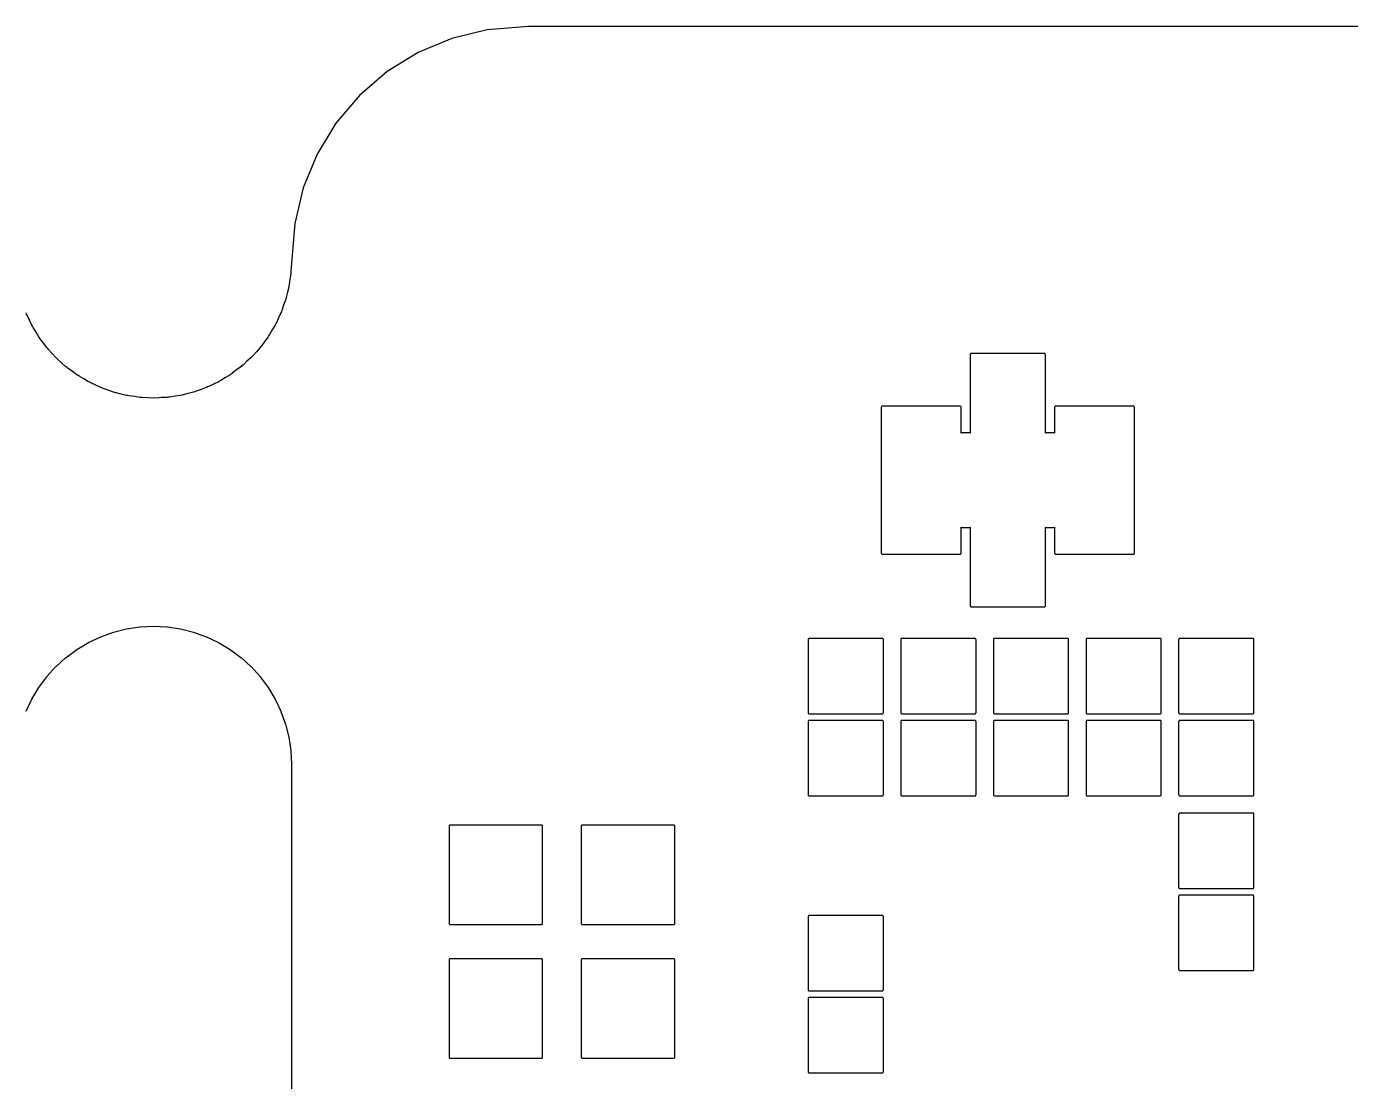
# Model space of a CAD drawing. Header units: inches. Extents: x -0.5 to 10, y -2.4 to 3.9.
# Drawn here: x 3.664 to 4.236, y 2.545 to 3 of the extents above; entities that cross this region are included whole.
import ezdxf

# ---------------------------------------------------------------- set-up
doc = ezdxf.new("R2010")
doc.units = ezdxf.units.IN

msp = doc.modelspace()

# ---------------------------------------------------------------- linework, layer by layer
for points in [[(4.355241, 3.00005), (3.880633, 3.00005), (3.862721, 2.998584), (3.847449, 2.994867), (3.832946, 2.988807), (3.81957, 2.980552), (3.80765, 2.970307), (3.79748, 2.958323), (3.789309, 2.944896), (3.78334, 2.930355), (3.779691, 2.914944), (3.778062, 2.894477), (3.778061, 2.894466), (3.77806, 2.894453), (3.777991, 2.893922), (3.777965, 2.893388), (3.777963, 2.893361), (3.77796, 2.893339), (3.777617, 2.891025), (3.777317, 2.888706), (3.777314, 2.888683), (3.777309, 2.888658), (3.777189, 2.888136), (3.77711, 2.887607), (3.777106, 2.887583), (3.7771, 2.887558), (3.776532, 2.88529), (3.776007, 2.883011), (3.776002, 2.882991), (3.775993, 2.882964), (3.775822, 2.882456), (3.775692, 2.881937), (3.775685, 2.881911), (3.775678, 2.88189), (3.77489, 2.879688), (3.774144, 2.877472), (3.774135, 2.877448), (3.774126, 2.877426), (3.773906, 2.876938), (3.773726, 2.876434), (3.773716, 2.87641), (3.773707, 2.876389), (3.772707, 2.874275), (3.771747, 2.872142), (3.771738, 2.872124), (3.771725, 2.872098), (3.771458, 2.871634), (3.771229, 2.87115), (3.771218, 2.871128), (3.771206, 2.871107), (3.770004, 2.869101), (3.76884, 2.867073), (3.768827, 2.867053), (3.768813, 2.867032), (3.768502, 2.866596), (3.768227, 2.866137), (3.768216, 2.866119), (3.7682, 2.866096), (3.766807, 2.864217), (3.765449, 2.862313), (3.765434, 2.862293), (3.765419, 2.862274), (3.765067, 2.861871), (3.764748, 2.861441), (3.764734, 2.861423), (3.764717, 2.861403), (3.763146, 2.85967), (3.761608, 2.857908), (3.76159, 2.857889), (3.761574, 2.857873), (3.761185, 2.857506), (3.760825, 2.85711), (3.760808, 2.857092), (3.76079, 2.857075), (3.759058, 2.855504), (3.757355, 2.853901), (3.757336, 2.853885), (3.757317, 2.85387), (3.756893, 2.853543), (3.756497, 2.853183), (3.756477, 2.853166), (3.756459, 2.853152), (3.75458, 2.851759), (3.752728, 2.850331), (3.752707, 2.850315), (3.752688, 2.850303), (3.752234, 2.850019), (3.751804, 2.8497), (3.751781, 2.849684), (3.751763, 2.849673), (3.749758, 2.848471), (3.747775, 2.847231), (3.747749, 2.847216), (3.747732, 2.847207), (3.747252, 2.846969), (3.746793, 2.846694), (3.746772, 2.846682), (3.74675, 2.846671), (3.744636, 2.845671), (3.742541, 2.844631), (3.742517, 2.84462), (3.742496, 2.844612), (3.741995, 2.844422), (3.741511, 2.844193), (3.74149, 2.844184), (3.741466, 2.844174), (3.739264, 2.843386), (3.737077, 2.842557), (3.737058, 2.84255), (3.73703, 2.842542), (3.736514, 2.842402), (3.73601, 2.842222), (3.735989, 2.842215), (3.735963, 2.842208), (3.733694, 2.841639), (3.731437, 2.841029), (3.731413, 2.841023), (3.731389, 2.841018), (3.730861, 2.84093), (3.730342, 2.8408), (3.730317, 2.840794), (3.730293, 2.84079), (3.72798, 2.840447), (3.725674, 2.84006), (3.725652, 2.840057), (3.725625, 2.840055), (3.725091, 2.840018), (3.724561, 2.83994), (3.724539, 2.839937), (3.724512, 2.839935), (3.722177, 2.83982), (3.719843, 2.839662), (3.71982, 2.839661), (3.719794, 2.839661), (3.719259, 2.839677), (3.718725, 2.839651), (3.7187, 2.83965), (3.718675, 2.839651), (3.71634, 2.839765), (3.714002, 2.839836), (3.713976, 2.839838), (3.713953, 2.83984), (3.713422, 2.839909), (3.712888, 2.839935), (3.712861, 2.839937), (3.712839, 2.83994), (3.710525, 2.840283), (3.708206, 2.840583), (3.708183, 2.840586), (3.708158, 2.840591), (3.707636, 2.840711), (3.707107, 2.84079), (3.707083, 2.840794), (3.707058, 2.8408), (3.70479, 2.841368), (3.702511, 2.841893), (3.702491, 2.841898), (3.702464, 2.841907), (3.701956, 2.842078), (3.701437, 2.842208), (3.701411, 2.842215), (3.70139, 2.842222), (3.699188, 2.84301), (3.696972, 2.843756), (3.696948, 2.843765), (3.696926, 2.843774), (3.696438, 2.843994), (3.695934, 2.844174), (3.69591, 2.844184), (3.695889, 2.844193), (3.693775, 2.845193), (3.691642, 2.846153), (3.691624, 2.846162), (3.691598, 2.846175), (3.691134, 2.846442), (3.69065, 2.846671), (3.690628, 2.846682), (3.690607, 2.846694), (3.688601, 2.847896), (3.686573, 2.84906), (3.686553, 2.849073), (3.686532, 2.849087), (3.686096, 2.849398), (3.685637, 2.849673), (3.685619, 2.849684), (3.685596, 2.8497), (3.683717, 2.851093), (3.681813, 2.852451), (3.681793, 2.852466), (3.681774, 2.852481), (3.681371, 2.852833), (3.680941, 2.853152), (3.680923, 2.853166), (3.680903, 2.853183), (3.67917, 2.854754), (3.677408, 2.856292), (3.677389, 2.85631), (3.677373, 2.856326), (3.677006, 2.856715), (3.67661, 2.857075), (3.676592, 2.857092), (3.676575, 2.85711), (3.675004, 2.858842), (3.673401, 2.860545), (3.673385, 2.860564), (3.67337, 2.860583), (3.673043, 2.861007), (3.672683, 2.861403), (3.672666, 2.861423), (3.672652, 2.861441), (3.671259, 2.86332), (3.669831, 2.865172), (3.669815, 2.865193), (3.669803, 2.865212), (3.669519, 2.865666), (3.6692, 2.866096), (3.669184, 2.866119), (3.669173, 2.866137), (3.667971, 2.868142), (3.666731, 2.870125), (3.666716, 2.870151), (3.666707, 2.870168), (3.666469, 2.870648), (3.666194, 2.871107), (3.666182, 2.871128), (3.666171, 2.87115), (3.665171, 2.873264), (3.664131, 2.875359), (3.66412, 2.875383), (3.664112, 2.875404), (3.663922, 2.875905), (3.663693, 2.876389)], [(3.663693, 2.704411), (3.666171, 2.70965), (3.666182, 2.709672), (3.666194, 2.709693), (3.669173, 2.714663), (3.669184, 2.714681), (3.6692, 2.714704), (3.672652, 2.719359), (3.672666, 2.719377), (3.672683, 2.719397), (3.676575, 2.72369), (3.676592, 2.723708), (3.67661, 2.723725), (3.680903, 2.727617), (3.680923, 2.727634), (3.680941, 2.727648), (3.685596, 2.7311), (3.685619, 2.731116), (3.685637, 2.731127), (3.690607, 2.734106), (3.690628, 2.734118), (3.69065, 2.734129), (3.695889, 2.736607), (3.69591, 2.736616), (3.695934, 2.736626), (3.70139, 2.738578), (3.701411, 2.738585), (3.701437, 2.738592), (3.707058, 2.74), (3.707083, 2.740006), (3.707107, 2.74001), (3.712839, 2.74086), (3.712861, 2.740863), (3.712888, 2.740865), (3.718675, 2.741149), (3.7187, 2.74115), (3.718725, 2.741149), (3.724512, 2.740865), (3.724539, 2.740863), (3.724561, 2.74086), (3.730293, 2.74001), (3.730317, 2.740006), (3.730342, 2.74), (3.735963, 2.738592), (3.735989, 2.738585), (3.73601, 2.738578), (3.741466, 2.736626), (3.74149, 2.736616), (3.741511, 2.736607), (3.74675, 2.734129), (3.746772, 2.734118), (3.746793, 2.734106), (3.751763, 2.731127), (3.751781, 2.731116), (3.751804, 2.7311), (3.756459, 2.727648), (3.756477, 2.727634), (3.756497, 2.727617), (3.76079, 2.723725), (3.760808, 2.723708), (3.760825, 2.72369), (3.764717, 2.719397), (3.764734, 2.719377), (3.764748, 2.719359), (3.7682, 2.714704), (3.768216, 2.714681), (3.768227, 2.714663), (3.771206, 2.709693), (3.771218, 2.709672), (3.771229, 2.70965), (3.773707, 2.704411), (3.773716, 2.70439), (3.773726, 2.704366), (3.775678, 2.69891), (3.775685, 2.698889), (3.775692, 2.698863), (3.7771, 2.693242), (3.777106, 2.693217), (3.77711, 2.693193), (3.77796, 2.687461), (3.777963, 2.687439), (3.777965, 2.687412), (3.778249, 2.681625), (3.77825, 2.68161), (3.77825, 2.6816), (3.77825, 2.408131)]]:
    msp.add_lwpolyline(points)
for points in [[(4.03295, 2.80415), (4.03295, 2.77275), (4.032951, 2.772725), (4.032956, 2.772676), (4.032965, 2.772628), (4.032979, 2.772581), (4.032998, 2.772536), (4.033021, 2.772493), (4.033049, 2.772452), (4.03308, 2.772414), (4.033114, 2.77238), (4.033152, 2.772349), (4.033193, 2.772321), (4.033236, 2.772298), (4.033281, 2.772279), (4.033328, 2.772265), (4.033376, 2.772256), (4.033425, 2.772251), (4.03345, 2.77225), (4.06695, 2.77225), (4.066975, 2.772251), (4.067024, 2.772256), (4.067072, 2.772265), (4.067119, 2.772279), (4.067164, 2.772298), (4.067207, 2.772321), (4.067248, 2.772349), (4.067286, 2.77238), (4.06732, 2.772414), (4.067351, 2.772452), (4.067379, 2.772493), (4.067402, 2.772536), (4.067421, 2.772581), (4.067435, 2.772628), (4.067444, 2.772676), (4.067449, 2.772725), (4.06745, 2.77275), (4.06745, 2.783867), (4.067486, 2.783848), (4.067531, 2.783829), (4.067578, 2.783815), (4.067626, 2.783806), (4.067675, 2.783801), (4.067675, 2.783801), (4.0677, 2.7838), (4.071417, 2.7838), (4.071398, 2.783764), (4.071379, 2.783719), (4.071365, 2.783672), (4.071356, 2.783624), (4.071351, 2.783575), (4.07135, 2.78355), (4.07135, 2.75005), (4.071351, 2.750025), (4.071356, 2.749976), (4.071365, 2.749928), (4.071379, 2.749881), (4.071398, 2.749836), (4.071421, 2.749793), (4.071449, 2.749752), (4.07148, 2.749714), (4.071514, 2.74968), (4.071552, 2.749649), (4.071593, 2.749621), (4.071636, 2.749598), (4.071681, 2.749579), (4.071728, 2.749565), (4.071776, 2.749556), (4.071825, 2.749551), (4.071825, 2.749551), (4.07185, 2.74955), (4.08755, 2.74955), (4.087575, 2.749551), (4.0876, 2.749553), (4.087625, 2.749551), (4.087625, 2.749551), (4.08765, 2.74955), (4.10335, 2.74955), (4.103375, 2.749551), (4.103424, 2.749556), (4.103472, 2.749565), (4.103519, 2.749579), (4.103564, 2.749598), (4.103607, 2.749621), (4.103648, 2.749649), (4.103686, 2.74968), (4.10372, 2.749714), (4.103751, 2.749752), (4.103779, 2.749793), (4.103802, 2.749836), (4.103821, 2.749881), (4.103835, 2.749928), (4.103844, 2.749976), (4.103849, 2.750025), (4.10385, 2.75005), (4.10385, 2.78355), (4.103849, 2.783575), (4.103844, 2.783624), (4.103835, 2.783672), (4.103821, 2.783719), (4.103802, 2.783764), (4.103783, 2.7838), (4.1075, 2.7838), (4.107525, 2.783801), (4.107574, 2.783806), (4.107622, 2.783815), (4.107669, 2.783829), (4.107714, 2.783848), (4.10775, 2.783867), (4.10775, 2.77275), (4.107751, 2.772725), (4.107756, 2.772676), (4.107765, 2.772628), (4.107779, 2.772581), (4.107798, 2.772536), (4.107821, 2.772493), (4.107849, 2.772452), (4.10788, 2.772414), (4.107914, 2.77238), (4.107952, 2.772349), (4.107993, 2.772321), (4.108036, 2.772298), (4.108081, 2.772279), (4.108128, 2.772265), (4.108176, 2.772256), (4.108225, 2.772251), (4.10825, 2.77225), (4.14175, 2.77225), (4.141775, 2.772251), (4.141824, 2.772256), (4.141872, 2.772265), (4.141919, 2.772279), (4.141964, 2.772298), (4.142007, 2.772321), (4.142048, 2.772349), (4.142086, 2.77238), (4.14212, 2.772414), (4.142151, 2.772452), (4.142179, 2.772493), (4.142202, 2.772536), (4.142221, 2.772581), (4.142235, 2.772628), (4.142244, 2.772676), (4.142249, 2.772725), (4.14225, 2.77275), (4.14225, 2.80415), (4.142249, 2.804175), (4.142247, 2.8042), (4.142249, 2.804225), (4.14225, 2.80425), (4.14225, 2.83565), (4.142249, 2.835675), (4.142244, 2.835724), (4.142235, 2.835772), (4.142221, 2.835819), (4.142202, 2.835864), (4.142179, 2.835907), (4.142151, 2.835948), (4.14212, 2.835986), (4.142086, 2.83602), (4.142048, 2.836051), (4.142007, 2.836079), (4.141964, 2.836102), (4.141919, 2.836121), (4.141872, 2.836135), (4.141824, 2.836144), (4.141775, 2.836149), (4.14175, 2.83615), (4.10825, 2.83615), (4.108225, 2.836149), (4.108176, 2.836144), (4.108128, 2.836135), (4.108081, 2.836121), (4.108036, 2.836102), (4.107993, 2.836079), (4.107952, 2.836051), (4.107914, 2.83602), (4.10788, 2.835986), (4.107849, 2.835948), (4.107821, 2.835907), (4.107798, 2.835864), (4.107779, 2.835819), (4.107765, 2.835772), (4.107756, 2.835724), (4.107751, 2.835675), (4.10775, 2.83565), (4.10775, 2.824533), (4.107714, 2.824552), (4.107669, 2.824571), (4.107622, 2.824585), (4.107574, 2.824594), (4.107525, 2.824599), (4.1075, 2.8246), (4.103783, 2.8246), (4.103802, 2.824636), (4.103821, 2.824681), (4.103835, 2.824728), (4.103844, 2.824776), (4.103849, 2.824825), (4.10385, 2.82485), (4.10385, 2.85835), (4.103849, 2.858375), (4.103844, 2.858424), (4.103835, 2.858472), (4.103821, 2.858519), (4.103802, 2.858564), (4.103779, 2.858607), (4.103751, 2.858648), (4.10372, 2.858686), (4.103686, 2.85872), (4.103648, 2.858751), (4.103607, 2.858779), (4.103564, 2.858802), (4.103519, 2.858821), (4.103472, 2.858835), (4.103424, 2.858844), (4.103375, 2.858849), (4.10335, 2.85885), (4.08765, 2.85885), (4.087625, 2.858849), (4.0876, 2.858847), (4.087575, 2.858849), (4.08755, 2.85885), (4.07185, 2.85885), (4.071825, 2.858849), (4.071776, 2.858844), (4.071728, 2.858835), (4.071681, 2.858821), (4.071636, 2.858802), (4.071593, 2.858779), (4.071552, 2.858751), (4.071514, 2.85872), (4.07148, 2.858686), (4.071449, 2.858648), (4.071421, 2.858607), (4.071398, 2.858564), (4.071379, 2.858519), (4.071365, 2.858472), (4.071356, 2.858424), (4.071351, 2.858375), (4.07135, 2.85835), (4.07135, 2.82485), (4.071351, 2.824825), (4.071356, 2.824776), (4.071365, 2.824728), (4.071379, 2.824681), (4.071398, 2.824636), (4.071417, 2.8246), (4.0677, 2.8246), (4.067675, 2.824599), (4.067626, 2.824594), (4.067578, 2.824585), (4.067531, 2.824571), (4.067486, 2.824552), (4.06745, 2.824533), (4.06745, 2.83565), (4.067449, 2.835675), (4.067444, 2.835724), (4.067435, 2.835772), (4.067421, 2.835819), (4.067402, 2.835864), (4.067379, 2.835907), (4.067351, 2.835948), (4.06732, 2.835986), (4.067286, 2.83602), (4.067248, 2.836051), (4.067207, 2.836079), (4.067164, 2.836102), (4.067119, 2.836121), (4.067072, 2.836135), (4.067024, 2.836144), (4.066975, 2.836149), (4.06695, 2.83615), (4.03345, 2.83615), (4.033425, 2.836149), (4.033376, 2.836144), (4.033328, 2.836135), (4.033281, 2.836121), (4.033236, 2.836102), (4.033193, 2.836079), (4.033152, 2.836051), (4.033114, 2.83602), (4.03308, 2.835986), (4.033049, 2.835948), (4.033021, 2.835907), (4.032998, 2.835864), (4.032979, 2.835819), (4.032965, 2.835772), (4.032956, 2.835724), (4.032951, 2.835675), (4.03295, 2.83565), (4.03295, 2.80425), (4.032951, 2.804225), (4.032953, 2.8042), (4.032951, 2.804175)], [(4.001825, 2.703351), (4.001825, 2.703351), (4.00185, 2.70335), (4.03335, 2.70335), (4.033375, 2.703351), (4.033424, 2.703356), (4.033472, 2.703365), (4.033519, 2.703379), (4.033564, 2.703398), (4.033607, 2.703421), (4.033648, 2.703449), (4.033686, 2.70348), (4.03372, 2.703514), (4.033751, 2.703552), (4.033779, 2.703593), (4.033802, 2.703636), (4.033821, 2.703681), (4.033835, 2.703728), (4.033844, 2.703776), (4.033849, 2.703825), (4.03385, 2.70385), (4.03385, 2.73535), (4.033849, 2.735375), (4.033844, 2.735424), (4.033835, 2.735472), (4.033821, 2.735519), (4.033802, 2.735564), (4.033779, 2.735607), (4.033751, 2.735648), (4.03372, 2.735686), (4.033686, 2.73572), (4.033648, 2.735751), (4.033607, 2.735779), (4.033564, 2.735802), (4.033519, 2.735821), (4.033472, 2.735835), (4.033424, 2.735844), (4.033375, 2.735849), (4.03335, 2.73585), (4.00185, 2.73585), (4.001825, 2.735849), (4.001776, 2.735844), (4.001728, 2.735835), (4.001681, 2.735821), (4.001636, 2.735802), (4.001593, 2.735779), (4.001552, 2.735751), (4.001514, 2.73572), (4.00148, 2.735686), (4.001449, 2.735648), (4.001421, 2.735607), (4.001398, 2.735564), (4.001379, 2.735519), (4.001365, 2.735472), (4.001356, 2.735424), (4.001351, 2.735375), (4.00135, 2.73535), (4.00135, 2.70385), (4.001351, 2.703825), (4.001356, 2.703776), (4.001365, 2.703728), (4.001379, 2.703681), (4.001398, 2.703636), (4.001421, 2.703593), (4.001449, 2.703552), (4.00148, 2.703514), (4.001514, 2.70348), (4.001552, 2.703449), (4.001593, 2.703421), (4.001636, 2.703398), (4.001681, 2.703379), (4.001728, 2.703365), (4.001776, 2.703356)], [(4.041825, 2.703351), (4.041825, 2.703351), (4.04185, 2.70335), (4.07335, 2.70335), (4.073375, 2.703351), (4.073424, 2.703356), (4.073472, 2.703365), (4.073519, 2.703379), (4.073564, 2.703398), (4.073607, 2.703421), (4.073648, 2.703449), (4.073686, 2.70348), (4.07372, 2.703514), (4.073751, 2.703552), (4.073779, 2.703593), (4.073802, 2.703636), (4.073821, 2.703681), (4.073835, 2.703728), (4.073844, 2.703776), (4.073849, 2.703825), (4.07385, 2.70385), (4.07385, 2.73535), (4.073849, 2.735375), (4.073844, 2.735424), (4.073835, 2.735472), (4.073821, 2.735519), (4.073802, 2.735564), (4.073779, 2.735607), (4.073751, 2.735648), (4.07372, 2.735686), (4.073686, 2.73572), (4.073648, 2.735751), (4.073607, 2.735779), (4.073564, 2.735802), (4.073519, 2.735821), (4.073472, 2.735835), (4.073424, 2.735844), (4.073375, 2.735849), (4.07335, 2.73585), (4.04185, 2.73585), (4.041825, 2.735849), (4.041776, 2.735844), (4.041728, 2.735835), (4.041681, 2.735821), (4.041636, 2.735802), (4.041593, 2.735779), (4.041552, 2.735751), (4.041514, 2.73572), (4.04148, 2.735686), (4.041449, 2.735648), (4.041421, 2.735607), (4.041398, 2.735564), (4.041379, 2.735519), (4.041365, 2.735472), (4.041356, 2.735424), (4.041351, 2.735375), (4.04135, 2.73535), (4.04135, 2.70385), (4.041351, 2.703825), (4.041356, 2.703776), (4.041365, 2.703728), (4.041379, 2.703681), (4.041398, 2.703636), (4.041421, 2.703593), (4.041449, 2.703552), (4.04148, 2.703514), (4.041514, 2.70348), (4.041552, 2.703449), (4.041593, 2.703421), (4.041636, 2.703398), (4.041681, 2.703379), (4.041728, 2.703365), (4.041776, 2.703356)], [(4.081825, 2.703351), (4.081825, 2.703351), (4.08185, 2.70335), (4.11335, 2.70335), (4.113375, 2.703351), (4.113424, 2.703356), (4.113472, 2.703365), (4.113519, 2.703379), (4.113564, 2.703398), (4.113607, 2.703421), (4.113648, 2.703449), (4.113686, 2.70348), (4.11372, 2.703514), (4.113751, 2.703552), (4.113779, 2.703593), (4.113802, 2.703636), (4.113821, 2.703681), (4.113835, 2.703728), (4.113844, 2.703776), (4.113849, 2.703825), (4.11385, 2.70385), (4.11385, 2.73535), (4.113849, 2.735375), (4.113844, 2.735424), (4.113835, 2.735472), (4.113821, 2.735519), (4.113802, 2.735564), (4.113779, 2.735607), (4.113751, 2.735648), (4.11372, 2.735686), (4.113686, 2.73572), (4.113648, 2.735751), (4.113607, 2.735779), (4.113564, 2.735802), (4.113519, 2.735821), (4.113472, 2.735835), (4.113424, 2.735844), (4.113375, 2.735849), (4.11335, 2.73585), (4.08185, 2.73585), (4.081825, 2.735849), (4.081776, 2.735844), (4.081728, 2.735835), (4.081681, 2.735821), (4.081636, 2.735802), (4.081593, 2.735779), (4.081552, 2.735751), (4.081514, 2.73572), (4.08148, 2.735686), (4.081449, 2.735648), (4.081421, 2.735607), (4.081398, 2.735564), (4.081379, 2.735519), (4.081365, 2.735472), (4.081356, 2.735424), (4.081351, 2.735375), (4.08135, 2.73535), (4.08135, 2.70385), (4.081351, 2.703825), (4.081356, 2.703776), (4.081365, 2.703728), (4.081379, 2.703681), (4.081398, 2.703636), (4.081421, 2.703593), (4.081449, 2.703552), (4.08148, 2.703514), (4.081514, 2.70348), (4.081552, 2.703449), (4.081593, 2.703421), (4.081636, 2.703398), (4.081681, 2.703379), (4.081728, 2.703365), (4.081776, 2.703356)], [(4.121825, 2.703351), (4.121825, 2.703351), (4.12185, 2.70335), (4.15335, 2.70335), (4.153375, 2.703351), (4.153424, 2.703356), (4.153472, 2.703365), (4.153519, 2.703379), (4.153564, 2.703398), (4.153607, 2.703421), (4.153648, 2.703449), (4.153686, 2.70348), (4.15372, 2.703514), (4.153751, 2.703552), (4.153779, 2.703593), (4.153802, 2.703636), (4.153821, 2.703681), (4.153835, 2.703728), (4.153844, 2.703776), (4.153849, 2.703825), (4.15385, 2.70385), (4.15385, 2.73535), (4.153849, 2.735375), (4.153844, 2.735424), (4.153835, 2.735472), (4.153821, 2.735519), (4.153802, 2.735564), (4.153779, 2.735607), (4.153751, 2.735648), (4.15372, 2.735686), (4.153686, 2.73572), (4.153648, 2.735751), (4.153607, 2.735779), (4.153564, 2.735802), (4.153519, 2.735821), (4.153472, 2.735835), (4.153424, 2.735844), (4.153375, 2.735849), (4.15335, 2.73585), (4.12185, 2.73585), (4.121825, 2.735849), (4.121776, 2.735844), (4.121728, 2.735835), (4.121681, 2.735821), (4.121636, 2.735802), (4.121593, 2.735779), (4.121552, 2.735751), (4.121514, 2.73572), (4.12148, 2.735686), (4.121449, 2.735648), (4.121421, 2.735607), (4.121398, 2.735564), (4.121379, 2.735519), (4.121365, 2.735472), (4.121356, 2.735424), (4.121351, 2.735375), (4.12135, 2.73535), (4.12135, 2.70385), (4.121351, 2.703825), (4.121356, 2.703776), (4.121365, 2.703728), (4.121379, 2.703681), (4.121398, 2.703636), (4.121421, 2.703593), (4.121449, 2.703552), (4.12148, 2.703514), (4.121514, 2.70348), (4.121552, 2.703449), (4.121593, 2.703421), (4.121636, 2.703398), (4.121681, 2.703379), (4.121728, 2.703365), (4.121776, 2.703356)], [(4.161825, 2.703351), (4.161825, 2.703351), (4.16185, 2.70335), (4.19335, 2.70335), (4.193375, 2.703351), (4.193424, 2.703356), (4.193472, 2.703365), (4.193519, 2.703379), (4.193564, 2.703398), (4.193607, 2.703421), (4.193648, 2.703449), (4.193686, 2.70348), (4.19372, 2.703514), (4.193751, 2.703552), (4.193779, 2.703593), (4.193802, 2.703636), (4.193821, 2.703681), (4.193835, 2.703728), (4.193844, 2.703776), (4.193849, 2.703825), (4.19385, 2.70385), (4.19385, 2.73535), (4.193849, 2.735375), (4.193844, 2.735424), (4.193835, 2.735472), (4.193821, 2.735519), (4.193802, 2.735564), (4.193779, 2.735607), (4.193751, 2.735648), (4.19372, 2.735686), (4.193686, 2.73572), (4.193648, 2.735751), (4.193607, 2.735779), (4.193564, 2.735802), (4.193519, 2.735821), (4.193472, 2.735835), (4.193424, 2.735844), (4.193375, 2.735849), (4.19335, 2.73585), (4.16185, 2.73585), (4.161825, 2.735849), (4.161776, 2.735844), (4.161728, 2.735835), (4.161681, 2.735821), (4.161636, 2.735802), (4.161593, 2.735779), (4.161552, 2.735751), (4.161514, 2.73572), (4.16148, 2.735686), (4.161449, 2.735648), (4.161421, 2.735607), (4.161398, 2.735564), (4.161379, 2.735519), (4.161365, 2.735472), (4.161356, 2.735424), (4.161351, 2.735375), (4.16135, 2.73535), (4.16135, 2.70385), (4.161351, 2.703825), (4.161356, 2.703776), (4.161365, 2.703728), (4.161379, 2.703681), (4.161398, 2.703636), (4.161421, 2.703593), (4.161449, 2.703552), (4.16148, 2.703514), (4.161514, 2.70348), (4.161552, 2.703449), (4.161593, 2.703421), (4.161636, 2.703398), (4.161681, 2.703379), (4.161728, 2.703365), (4.161776, 2.703356)], [(4.001825, 2.667951), (4.001825, 2.667951), (4.00185, 2.66795), (4.03335, 2.66795), (4.033375, 2.667951), (4.033424, 2.667956), (4.033472, 2.667965), (4.033519, 2.667979), (4.033564, 2.667998), (4.033607, 2.668021), (4.033648, 2.668049), (4.033686, 2.66808), (4.03372, 2.668114), (4.033751, 2.668152), (4.033779, 2.668193), (4.033802, 2.668236), (4.033821, 2.668281), (4.033835, 2.668328), (4.033844, 2.668376), (4.033849, 2.668425), (4.03385, 2.66845), (4.03385, 2.69995), (4.033849, 2.699975), (4.033844, 2.700024), (4.033835, 2.700072), (4.033821, 2.700119), (4.033802, 2.700164), (4.033779, 2.700207), (4.033751, 2.700248), (4.03372, 2.700286), (4.033686, 2.70032), (4.033648, 2.700351), (4.033607, 2.700379), (4.033564, 2.700402), (4.033519, 2.700421), (4.033472, 2.700435), (4.033424, 2.700444), (4.033375, 2.700449), (4.03335, 2.70045), (4.00185, 2.70045), (4.001825, 2.700449), (4.001776, 2.700444), (4.001728, 2.700435), (4.001681, 2.700421), (4.001636, 2.700402), (4.001593, 2.700379), (4.001552, 2.700351), (4.001514, 2.70032), (4.00148, 2.700286), (4.001449, 2.700248), (4.001421, 2.700207), (4.001398, 2.700164), (4.001379, 2.700119), (4.001365, 2.700072), (4.001356, 2.700024), (4.001351, 2.699975), (4.00135, 2.69995), (4.00135, 2.66845), (4.001351, 2.668425), (4.001356, 2.668376), (4.001365, 2.668328), (4.001379, 2.668281), (4.001398, 2.668236), (4.001421, 2.668193), (4.001449, 2.668152), (4.00148, 2.668114), (4.001514, 2.66808), (4.001552, 2.668049), (4.001593, 2.668021), (4.001636, 2.667998), (4.001681, 2.667979), (4.001728, 2.667965), (4.001776, 2.667956)], [(4.041825, 2.667951), (4.041825, 2.667951), (4.04185, 2.66795), (4.07335, 2.66795), (4.073375, 2.667951), (4.073424, 2.667956), (4.073472, 2.667965), (4.073519, 2.667979), (4.073564, 2.667998), (4.073607, 2.668021), (4.073648, 2.668049), (4.073686, 2.66808), (4.07372, 2.668114), (4.073751, 2.668152), (4.073779, 2.668193), (4.073802, 2.668236), (4.073821, 2.668281), (4.073835, 2.668328), (4.073844, 2.668376), (4.073849, 2.668425), (4.07385, 2.66845), (4.07385, 2.69995), (4.073849, 2.699975), (4.073844, 2.700024), (4.073835, 2.700072), (4.073821, 2.700119), (4.073802, 2.700164), (4.073779, 2.700207), (4.073751, 2.700248), (4.07372, 2.700286), (4.073686, 2.70032), (4.073648, 2.700351), (4.073607, 2.700379), (4.073564, 2.700402), (4.073519, 2.700421), (4.073472, 2.700435), (4.073424, 2.700444), (4.073375, 2.700449), (4.07335, 2.70045), (4.04185, 2.70045), (4.041825, 2.700449), (4.041776, 2.700444), (4.041728, 2.700435), (4.041681, 2.700421), (4.041636, 2.700402), (4.041593, 2.700379), (4.041552, 2.700351), (4.041514, 2.70032), (4.04148, 2.700286), (4.041449, 2.700248), (4.041421, 2.700207), (4.041398, 2.700164), (4.041379, 2.700119), (4.041365, 2.700072), (4.041356, 2.700024), (4.041351, 2.699975), (4.04135, 2.69995), (4.04135, 2.66845), (4.041351, 2.668425), (4.041356, 2.668376), (4.041365, 2.668328), (4.041379, 2.668281), (4.041398, 2.668236), (4.041421, 2.668193), (4.041449, 2.668152), (4.04148, 2.668114), (4.041514, 2.66808), (4.041552, 2.668049), (4.041593, 2.668021), (4.041636, 2.667998), (4.041681, 2.667979), (4.041728, 2.667965), (4.041776, 2.667956)], [(4.081825, 2.667951), (4.081825, 2.667951), (4.08185, 2.66795), (4.11335, 2.66795), (4.113375, 2.667951), (4.113424, 2.667956), (4.113472, 2.667965), (4.113519, 2.667979), (4.113564, 2.667998), (4.113607, 2.668021), (4.113648, 2.668049), (4.113686, 2.66808), (4.11372, 2.668114), (4.113751, 2.668152), (4.113779, 2.668193), (4.113802, 2.668236), (4.113821, 2.668281), (4.113835, 2.668328), (4.113844, 2.668376), (4.113849, 2.668425), (4.11385, 2.66845), (4.11385, 2.69995), (4.113849, 2.699975), (4.113844, 2.700024), (4.113835, 2.700072), (4.113821, 2.700119), (4.113802, 2.700164), (4.113779, 2.700207), (4.113751, 2.700248), (4.11372, 2.700286), (4.113686, 2.70032), (4.113648, 2.700351), (4.113607, 2.700379), (4.113564, 2.700402), (4.113519, 2.700421), (4.113472, 2.700435), (4.113424, 2.700444), (4.113375, 2.700449), (4.11335, 2.70045), (4.08185, 2.70045), (4.081825, 2.700449), (4.081776, 2.700444), (4.081728, 2.700435), (4.081681, 2.700421), (4.081636, 2.700402), (4.081593, 2.700379), (4.081552, 2.700351), (4.081514, 2.70032), (4.08148, 2.700286), (4.081449, 2.700248), (4.081421, 2.700207), (4.081398, 2.700164), (4.081379, 2.700119), (4.081365, 2.700072), (4.081356, 2.700024), (4.081351, 2.699975), (4.08135, 2.69995), (4.08135, 2.66845), (4.081351, 2.668425), (4.081356, 2.668376), (4.081365, 2.668328), (4.081379, 2.668281), (4.081398, 2.668236), (4.081421, 2.668193), (4.081449, 2.668152), (4.08148, 2.668114), (4.081514, 2.66808), (4.081552, 2.668049), (4.081593, 2.668021), (4.081636, 2.667998), (4.081681, 2.667979), (4.081728, 2.667965), (4.081776, 2.667956)], [(4.121825, 2.667951), (4.121825, 2.667951), (4.12185, 2.66795), (4.15335, 2.66795), (4.153375, 2.667951), (4.153424, 2.667956), (4.153472, 2.667965), (4.153519, 2.667979), (4.153564, 2.667998), (4.153607, 2.668021), (4.153648, 2.668049), (4.153686, 2.66808), (4.15372, 2.668114), (4.153751, 2.668152), (4.153779, 2.668193), (4.153802, 2.668236), (4.153821, 2.668281), (4.153835, 2.668328), (4.153844, 2.668376), (4.153849, 2.668425), (4.15385, 2.66845), (4.15385, 2.69995), (4.153849, 2.699975), (4.153844, 2.700024), (4.153835, 2.700072), (4.153821, 2.700119), (4.153802, 2.700164), (4.153779, 2.700207), (4.153751, 2.700248), (4.15372, 2.700286), (4.153686, 2.70032), (4.153648, 2.700351), (4.153607, 2.700379), (4.153564, 2.700402), (4.153519, 2.700421), (4.153472, 2.700435), (4.153424, 2.700444), (4.153375, 2.700449), (4.15335, 2.70045), (4.12185, 2.70045), (4.121825, 2.700449), (4.121776, 2.700444), (4.121728, 2.700435), (4.121681, 2.700421), (4.121636, 2.700402), (4.121593, 2.700379), (4.121552, 2.700351), (4.121514, 2.70032), (4.12148, 2.700286), (4.121449, 2.700248), (4.121421, 2.700207), (4.121398, 2.700164), (4.121379, 2.700119), (4.121365, 2.700072), (4.121356, 2.700024), (4.121351, 2.699975), (4.12135, 2.69995), (4.12135, 2.66845), (4.121351, 2.668425), (4.121356, 2.668376), (4.121365, 2.668328), (4.121379, 2.668281), (4.121398, 2.668236), (4.121421, 2.668193), (4.121449, 2.668152), (4.12148, 2.668114), (4.121514, 2.66808), (4.121552, 2.668049), (4.121593, 2.668021), (4.121636, 2.667998), (4.121681, 2.667979), (4.121728, 2.667965), (4.121776, 2.667956)], [(4.161825, 2.667951), (4.161825, 2.667951), (4.16185, 2.66795), (4.19335, 2.66795), (4.193375, 2.667951), (4.193424, 2.667956), (4.193472, 2.667965), (4.193519, 2.667979), (4.193564, 2.667998), (4.193607, 2.668021), (4.193648, 2.668049), (4.193686, 2.66808), (4.19372, 2.668114), (4.193751, 2.668152), (4.193779, 2.668193), (4.193802, 2.668236), (4.193821, 2.668281), (4.193835, 2.668328), (4.193844, 2.668376), (4.193849, 2.668425), (4.19385, 2.66845), (4.19385, 2.69995), (4.193849, 2.699975), (4.193844, 2.700024), (4.193835, 2.700072), (4.193821, 2.700119), (4.193802, 2.700164), (4.193779, 2.700207), (4.193751, 2.700248), (4.19372, 2.700286), (4.193686, 2.70032), (4.193648, 2.700351), (4.193607, 2.700379), (4.193564, 2.700402), (4.193519, 2.700421), (4.193472, 2.700435), (4.193424, 2.700444), (4.193375, 2.700449), (4.19335, 2.70045), (4.16185, 2.70045), (4.161825, 2.700449), (4.161776, 2.700444), (4.161728, 2.700435), (4.161681, 2.700421), (4.161636, 2.700402), (4.161593, 2.700379), (4.161552, 2.700351), (4.161514, 2.70032), (4.16148, 2.700286), (4.161449, 2.700248), (4.161421, 2.700207), (4.161398, 2.700164), (4.161379, 2.700119), (4.161365, 2.700072), (4.161356, 2.700024), (4.161351, 2.699975), (4.16135, 2.69995), (4.16135, 2.66845), (4.161351, 2.668425), (4.161356, 2.668376), (4.161365, 2.668328), (4.161379, 2.668281), (4.161398, 2.668236), (4.161421, 2.668193), (4.161449, 2.668152), (4.16148, 2.668114), (4.161514, 2.66808), (4.161552, 2.668049), (4.161593, 2.668021), (4.161636, 2.667998), (4.161681, 2.667979), (4.161728, 2.667965), (4.161776, 2.667956)], [(4.161825, 2.627951), (4.161825, 2.627951), (4.16185, 2.62795), (4.19335, 2.62795), (4.193375, 2.627951), (4.193424, 2.627956), (4.193472, 2.627965), (4.193519, 2.627979), (4.193564, 2.627998), (4.193607, 2.628021), (4.193648, 2.628049), (4.193686, 2.62808), (4.19372, 2.628114), (4.193751, 2.628152), (4.193779, 2.628193), (4.193802, 2.628236), (4.193821, 2.628281), (4.193835, 2.628328), (4.193844, 2.628376), (4.193849, 2.628425), (4.19385, 2.62845), (4.19385, 2.65995), (4.193849, 2.659975), (4.193844, 2.660024), (4.193835, 2.660072), (4.193821, 2.660119), (4.193802, 2.660164), (4.193779, 2.660207), (4.193751, 2.660248), (4.19372, 2.660286), (4.193686, 2.66032), (4.193648, 2.660351), (4.193607, 2.660379), (4.193564, 2.660402), (4.193519, 2.660421), (4.193472, 2.660435), (4.193424, 2.660444), (4.193375, 2.660449), (4.19335, 2.66045), (4.16185, 2.66045), (4.161825, 2.660449), (4.161776, 2.660444), (4.161728, 2.660435), (4.161681, 2.660421), (4.161636, 2.660402), (4.161593, 2.660379), (4.161552, 2.660351), (4.161514, 2.66032), (4.16148, 2.660286), (4.161449, 2.660248), (4.161421, 2.660207), (4.161398, 2.660164), (4.161379, 2.660119), (4.161365, 2.660072), (4.161356, 2.660024), (4.161351, 2.659975), (4.16135, 2.65995), (4.16135, 2.62845), (4.161351, 2.628425), (4.161356, 2.628376), (4.161365, 2.628328), (4.161379, 2.628281), (4.161398, 2.628236), (4.161421, 2.628193), (4.161449, 2.628152), (4.16148, 2.628114), (4.161514, 2.62808), (4.161552, 2.628049), (4.161593, 2.628021), (4.161636, 2.627998), (4.161681, 2.627979), (4.161728, 2.627965), (4.161776, 2.627956)], [(3.846775, 2.612351), (3.846775, 2.612351), (3.8468, 2.61235), (3.8862, 2.61235), (3.886225, 2.612351), (3.886274, 2.612356), (3.886322, 2.612365), (3.886369, 2.612379), (3.886414, 2.612398), (3.886457, 2.612421), (3.886498, 2.612449), (3.886536, 2.61248), (3.88657, 2.612514), (3.886601, 2.612552), (3.886629, 2.612593), (3.886652, 2.612636), (3.886671, 2.612681), (3.886685, 2.612728), (3.886694, 2.612776), (3.886699, 2.612825), (3.8867, 2.61285), (3.8867, 2.65475), (3.886699, 2.654775), (3.886694, 2.654824), (3.886685, 2.654872), (3.886671, 2.654919), (3.886652, 2.654964), (3.886629, 2.655007), (3.886601, 2.655048), (3.88657, 2.655086), (3.886536, 2.65512), (3.886498, 2.655151), (3.886457, 2.655179), (3.886414, 2.655202), (3.886369, 2.655221), (3.886322, 2.655235), (3.886274, 2.655244), (3.886225, 2.655249), (3.8862, 2.65525), (3.8468, 2.65525), (3.846775, 2.655249), (3.846726, 2.655244), (3.846678, 2.655235), (3.846631, 2.655221), (3.846586, 2.655202), (3.846543, 2.655179), (3.846502, 2.655151), (3.846464, 2.65512), (3.84643, 2.655086), (3.846399, 2.655048), (3.846371, 2.655007), (3.846348, 2.654964), (3.846329, 2.654919), (3.846315, 2.654872), (3.846306, 2.654824), (3.846301, 2.654775), (3.8463, 2.65475), (3.8463, 2.61285), (3.846301, 2.612825), (3.846306, 2.612776), (3.846315, 2.612728), (3.846329, 2.612681), (3.846348, 2.612636), (3.846371, 2.612593), (3.846399, 2.612552), (3.84643, 2.612514), (3.846464, 2.61248), (3.846502, 2.612449), (3.846543, 2.612421), (3.846586, 2.612398), (3.846631, 2.612379), (3.846678, 2.612365), (3.846726, 2.612356)], [(3.903875, 2.612351), (3.903875, 2.612351), (3.9039, 2.61235), (3.9433, 2.61235), (3.943325, 2.612351), (3.943374, 2.612356), (3.943422, 2.612365), (3.943469, 2.612379), (3.943514, 2.612398), (3.943557, 2.612421), (3.943598, 2.612449), (3.943636, 2.61248), (3.94367, 2.612514), (3.943701, 2.612552), (3.943729, 2.612593), (3.943752, 2.612636), (3.943771, 2.612681), (3.943785, 2.612728), (3.943794, 2.612776), (3.943799, 2.612825), (3.9438, 2.61285), (3.9438, 2.65475), (3.943799, 2.654775), (3.943794, 2.654824), (3.943785, 2.654872), (3.943771, 2.654919), (3.943752, 2.654964), (3.943729, 2.655007), (3.943701, 2.655048), (3.94367, 2.655086), (3.943636, 2.65512), (3.943598, 2.655151), (3.943557, 2.655179), (3.943514, 2.655202), (3.943469, 2.655221), (3.943422, 2.655235), (3.943374, 2.655244), (3.943325, 2.655249), (3.9433, 2.65525), (3.9039, 2.65525), (3.903875, 2.655249), (3.903826, 2.655244), (3.903778, 2.655235), (3.903731, 2.655221), (3.903686, 2.655202), (3.903643, 2.655179), (3.903602, 2.655151), (3.903564, 2.65512), (3.90353, 2.655086), (3.903499, 2.655048), (3.903471, 2.655007), (3.903448, 2.654964), (3.903429, 2.654919), (3.903415, 2.654872), (3.903406, 2.654824), (3.903401, 2.654775), (3.9034, 2.65475), (3.9034, 2.61285), (3.903401, 2.612825), (3.903406, 2.612776), (3.903415, 2.612728), (3.903429, 2.612681), (3.903448, 2.612636), (3.903471, 2.612593), (3.903499, 2.612552), (3.90353, 2.612514), (3.903564, 2.61248), (3.903602, 2.612449), (3.903643, 2.612421), (3.903686, 2.612398), (3.903731, 2.612379), (3.903778, 2.612365), (3.903826, 2.612356)], [(4.161825, 2.592551), (4.161825, 2.592551), (4.16185, 2.59255), (4.19335, 2.59255), (4.193375, 2.592551), (4.193424, 2.592556), (4.193472, 2.592565), (4.193519, 2.592579), (4.193564, 2.592598), (4.193607, 2.592621), (4.193648, 2.592649), (4.193686, 2.59268), (4.19372, 2.592714), (4.193751, 2.592752), (4.193779, 2.592793), (4.193802, 2.592836), (4.193821, 2.592881), (4.193835, 2.592928), (4.193844, 2.592976), (4.193849, 2.593025), (4.19385, 2.59305), (4.19385, 2.62455), (4.193849, 2.624575), (4.193844, 2.624624), (4.193835, 2.624672), (4.193821, 2.624719), (4.193802, 2.624764), (4.193779, 2.624807), (4.193751, 2.624848), (4.19372, 2.624886), (4.193686, 2.62492), (4.193648, 2.624951), (4.193607, 2.624979), (4.193564, 2.625002), (4.193519, 2.625021), (4.193472, 2.625035), (4.193424, 2.625044), (4.193375, 2.625049), (4.19335, 2.62505), (4.16185, 2.62505), (4.161825, 2.625049), (4.161776, 2.625044), (4.161728, 2.625035), (4.161681, 2.625021), (4.161636, 2.625002), (4.161593, 2.624979), (4.161552, 2.624951), (4.161514, 2.62492), (4.16148, 2.624886), (4.161449, 2.624848), (4.161421, 2.624807), (4.161398, 2.624764), (4.161379, 2.624719), (4.161365, 2.624672), (4.161356, 2.624624), (4.161351, 2.624575), (4.16135, 2.62455), (4.16135, 2.59305), (4.161351, 2.593025), (4.161356, 2.592976), (4.161365, 2.592928), (4.161379, 2.592881), (4.161398, 2.592836), (4.161421, 2.592793), (4.161449, 2.592752), (4.16148, 2.592714), (4.161514, 2.59268), (4.161552, 2.592649), (4.161593, 2.592621), (4.161636, 2.592598), (4.161681, 2.592579), (4.161728, 2.592565), (4.161776, 2.592556)], [(4.001825, 2.583751), (4.001825, 2.583751), (4.00185, 2.58375), (4.03335, 2.58375), (4.033375, 2.583751), (4.033424, 2.583756), (4.033472, 2.583765), (4.033519, 2.583779), (4.033564, 2.583798), (4.033607, 2.583821), (4.033648, 2.583849), (4.033686, 2.58388), (4.03372, 2.583914), (4.033751, 2.583952), (4.033779, 2.583993), (4.033802, 2.584036), (4.033821, 2.584081), (4.033835, 2.584128), (4.033844, 2.584176), (4.033849, 2.584225), (4.03385, 2.58425), (4.03385, 2.61575), (4.033849, 2.615775), (4.033844, 2.615824), (4.033835, 2.615872), (4.033821, 2.615919), (4.033802, 2.615964), (4.033779, 2.616007), (4.033751, 2.616048), (4.03372, 2.616086), (4.033686, 2.61612), (4.033648, 2.616151), (4.033607, 2.616179), (4.033564, 2.616202), (4.033519, 2.616221), (4.033472, 2.616235), (4.033424, 2.616244), (4.033375, 2.616249), (4.03335, 2.61625), (4.00185, 2.61625), (4.001825, 2.616249), (4.001776, 2.616244), (4.001728, 2.616235), (4.001681, 2.616221), (4.001636, 2.616202), (4.001593, 2.616179), (4.001552, 2.616151), (4.001514, 2.61612), (4.00148, 2.616086), (4.001449, 2.616048), (4.001421, 2.616007), (4.001398, 2.615964), (4.001379, 2.615919), (4.001365, 2.615872), (4.001356, 2.615824), (4.001351, 2.615775), (4.00135, 2.61575), (4.00135, 2.58425), (4.001351, 2.584225), (4.001356, 2.584176), (4.001365, 2.584128), (4.001379, 2.584081), (4.001398, 2.584036), (4.001421, 2.583993), (4.001449, 2.583952), (4.00148, 2.583914), (4.001514, 2.58388), (4.001552, 2.583849), (4.001593, 2.583821), (4.001636, 2.583798), (4.001681, 2.583779), (4.001728, 2.583765), (4.001776, 2.583756)], [(3.846775, 2.554651), (3.846775, 2.554651), (3.8468, 2.55465), (3.8862, 2.55465), (3.886225, 2.554651), (3.886274, 2.554656), (3.886322, 2.554665), (3.886369, 2.554679), (3.886414, 2.554698), (3.886457, 2.554721), (3.886498, 2.554749), (3.886536, 2.55478), (3.88657, 2.554814), (3.886601, 2.554852), (3.886629, 2.554893), (3.886652, 2.554936), (3.886671, 2.554981), (3.886685, 2.555028), (3.886694, 2.555076), (3.886699, 2.555125), (3.8867, 2.55515), (3.8867, 2.59705), (3.886699, 2.597075), (3.886694, 2.597124), (3.886685, 2.597172), (3.886671, 2.597219), (3.886652, 2.597264), (3.886629, 2.597307), (3.886601, 2.597348), (3.88657, 2.597386), (3.886536, 2.59742), (3.886498, 2.597451), (3.886457, 2.597479), (3.886414, 2.597502), (3.886369, 2.597521), (3.886322, 2.597535), (3.886274, 2.597544), (3.886225, 2.597549), (3.8862, 2.59755), (3.8468, 2.59755), (3.846775, 2.597549), (3.846726, 2.597544), (3.846678, 2.597535), (3.846631, 2.597521), (3.846586, 2.597502), (3.846543, 2.597479), (3.846502, 2.597451), (3.846464, 2.59742), (3.84643, 2.597386), (3.846399, 2.597348), (3.846371, 2.597307), (3.846348, 2.597264), (3.846329, 2.597219), (3.846315, 2.597172), (3.846306, 2.597124), (3.846301, 2.597075), (3.8463, 2.59705), (3.8463, 2.55515), (3.846301, 2.555125), (3.846306, 2.555076), (3.846315, 2.555028), (3.846329, 2.554981), (3.846348, 2.554936), (3.846371, 2.554893), (3.846399, 2.554852), (3.84643, 2.554814), (3.846464, 2.55478), (3.846502, 2.554749), (3.846543, 2.554721), (3.846586, 2.554698), (3.846631, 2.554679), (3.846678, 2.554665), (3.846726, 2.554656)], [(3.903875, 2.554651), (3.903875, 2.554651), (3.9039, 2.55465), (3.9433, 2.55465), (3.943325, 2.554651), (3.943374, 2.554656), (3.943422, 2.554665), (3.943469, 2.554679), (3.943514, 2.554698), (3.943557, 2.554721), (3.943598, 2.554749), (3.943636, 2.55478), (3.94367, 2.554814), (3.943701, 2.554852), (3.943729, 2.554893), (3.943752, 2.554936), (3.943771, 2.554981), (3.943785, 2.555028), (3.943794, 2.555076), (3.943799, 2.555125), (3.9438, 2.55515), (3.9438, 2.59705), (3.943799, 2.597075), (3.943794, 2.597124), (3.943785, 2.597172), (3.943771, 2.597219), (3.943752, 2.597264), (3.943729, 2.597307), (3.943701, 2.597348), (3.94367, 2.597386), (3.943636, 2.59742), (3.943598, 2.597451), (3.943557, 2.597479), (3.943514, 2.597502), (3.943469, 2.597521), (3.943422, 2.597535), (3.943374, 2.597544), (3.943325, 2.597549), (3.9433, 2.59755), (3.9039, 2.59755), (3.903875, 2.597549), (3.903826, 2.597544), (3.903778, 2.597535), (3.903731, 2.597521), (3.903686, 2.597502), (3.903643, 2.597479), (3.903602, 2.597451), (3.903564, 2.59742), (3.90353, 2.597386), (3.903499, 2.597348), (3.903471, 2.597307), (3.903448, 2.597264), (3.903429, 2.597219), (3.903415, 2.597172), (3.903406, 2.597124), (3.903401, 2.597075), (3.9034, 2.59705), (3.9034, 2.55515), (3.903401, 2.555125), (3.903406, 2.555076), (3.903415, 2.555028), (3.903429, 2.554981), (3.903448, 2.554936), (3.903471, 2.554893), (3.903499, 2.554852), (3.90353, 2.554814), (3.903564, 2.55478), (3.903602, 2.554749), (3.903643, 2.554721), (3.903686, 2.554698), (3.903731, 2.554679), (3.903778, 2.554665), (3.903826, 2.554656)], [(4.001825, 2.548351), (4.001825, 2.548351), (4.00185, 2.54835), (4.03335, 2.54835), (4.033375, 2.548351), (4.033424, 2.548356), (4.033472, 2.548365), (4.033519, 2.548379), (4.033564, 2.548398), (4.033607, 2.548421), (4.033648, 2.548449), (4.033686, 2.54848), (4.03372, 2.548514), (4.033751, 2.548552), (4.033779, 2.548593), (4.033802, 2.548636), (4.033821, 2.548681), (4.033835, 2.548728), (4.033844, 2.548776), (4.033849, 2.548825), (4.03385, 2.54885), (4.03385, 2.58035), (4.033849, 2.580375), (4.033844, 2.580424), (4.033835, 2.580472), (4.033821, 2.580519), (4.033802, 2.580564), (4.033779, 2.580607), (4.033751, 2.580648), (4.03372, 2.580686), (4.033686, 2.58072), (4.033648, 2.580751), (4.033607, 2.580779), (4.033564, 2.580802), (4.033519, 2.580821), (4.033472, 2.580835), (4.033424, 2.580844), (4.033375, 2.580849), (4.03335, 2.58085), (4.00185, 2.58085), (4.001825, 2.580849), (4.001776, 2.580844), (4.001728, 2.580835), (4.001681, 2.580821), (4.001636, 2.580802), (4.001593, 2.580779), (4.001552, 2.580751), (4.001514, 2.58072), (4.00148, 2.580686), (4.001449, 2.580648), (4.001421, 2.580607), (4.001398, 2.580564), (4.001379, 2.580519), (4.001365, 2.580472), (4.001356, 2.580424), (4.001351, 2.580375), (4.00135, 2.58035), (4.00135, 2.54885), (4.001351, 2.548825), (4.001356, 2.548776), (4.001365, 2.548728), (4.001379, 2.548681), (4.001398, 2.548636), (4.001421, 2.548593), (4.001449, 2.548552), (4.00148, 2.548514), (4.001514, 2.54848), (4.001552, 2.548449), (4.001593, 2.548421), (4.001636, 2.548398), (4.001681, 2.548379), (4.001728, 2.548365), (4.001776, 2.548356)]]:
    msp.add_lwpolyline(points, close=True)

doc.saveas('drawing.dxf')
